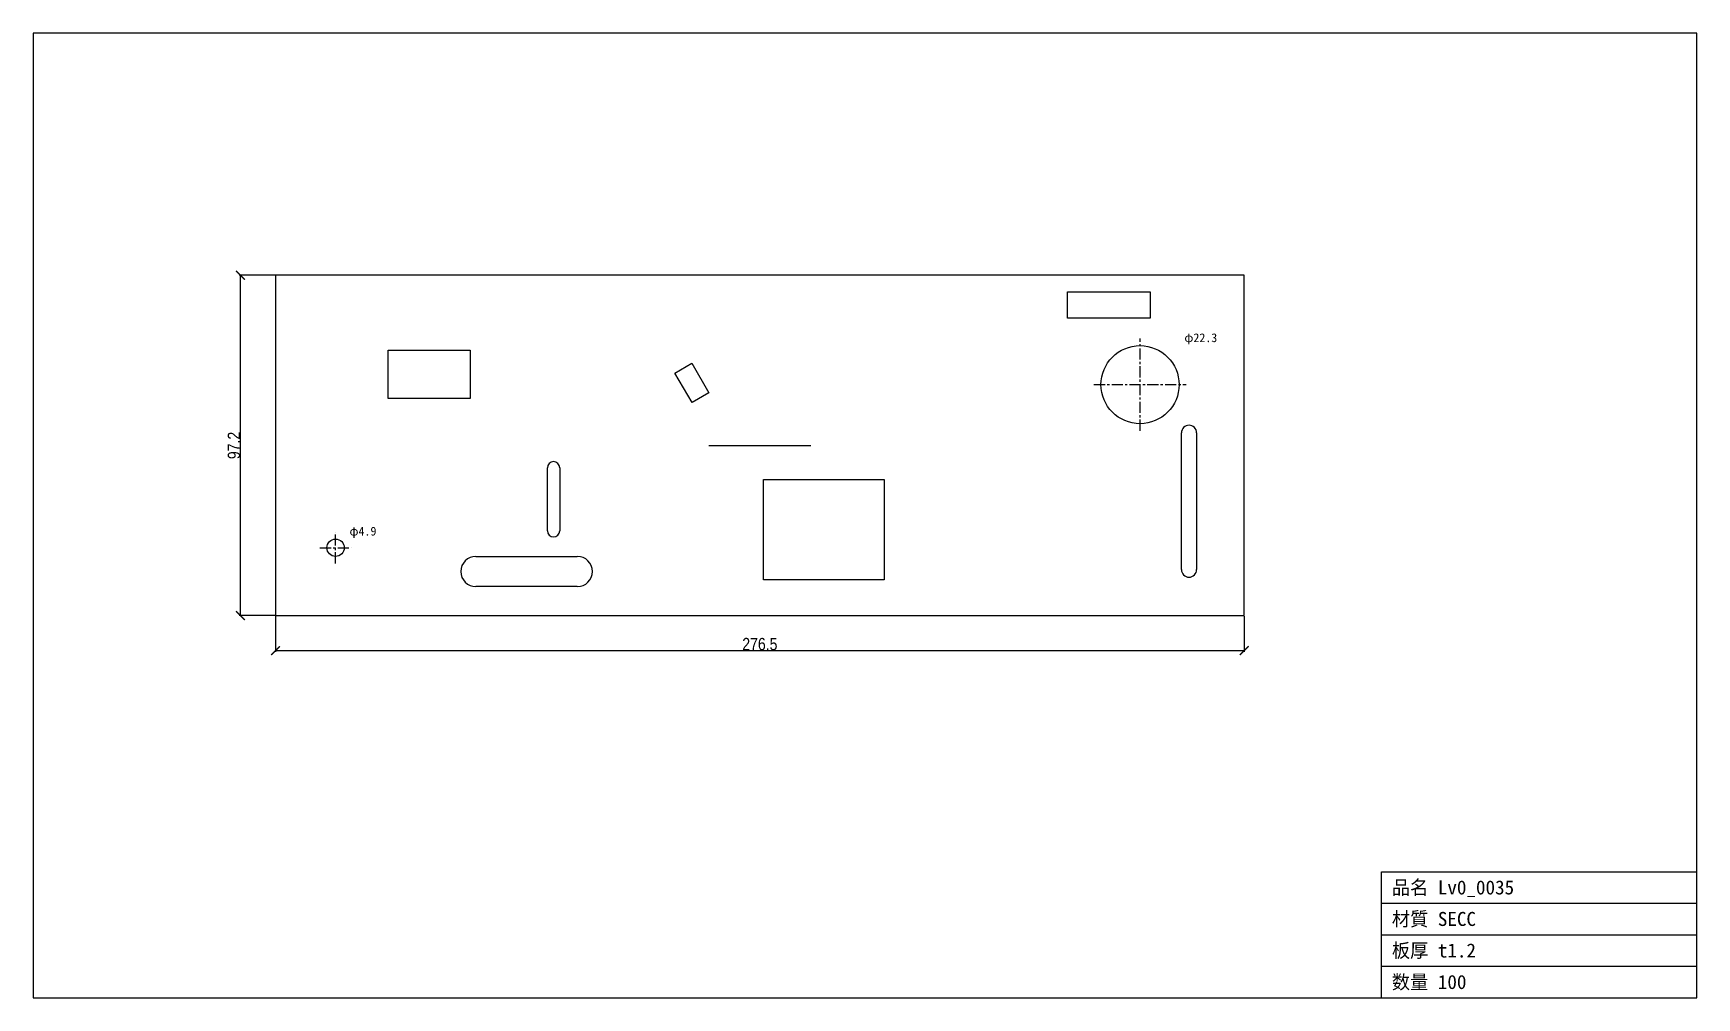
# Model space of a CAD drawing. Header units: millimetres. Extents: x -69 to 406, y -109 to 166.
import ezdxf

# ---------------------------------------------------------------- set-up
doc = ezdxf.new("R2010")
doc.units = ezdxf.units.MM
doc.linetypes.add('CENTER', pattern=[5.08, 3.175, -0.635, 0.635, -0.635])
for name, color, linetype in [('CENTER', 7, 'Continuous'), ('CUT', 7, 'Continuous'), ('DIM', 7, 'Continuous'), ('FRAME', 7, 'Continuous'), ('MARK', 7, 'Continuous'), ('TEXT', 7, 'Continuous')]:
    doc.layers.add(name, color=color, linetype=linetype)
doc.styles.add('OpenSansCondensed-Light', font='OpenSansCondensed-Light.ttf')
doc.dimstyles.new('EZDXF', dxfattribs={"dimtxt": 0.25, "dimasz": 0.175, "dimexe": 0.375, "dimexo": 0.125, "dimgap": 0.1, "dimtad": 1, "dimlfac": 100, "dimzin": 12, "dimdsep": 46, "dimtxsty": 'OpenSansCondensed-Light', "dimblk": 'ARCHTICK', "dimcen": 2.5, "dimazin": 3, "dimtfac": 0.5, "dimtmove": 2, "dimatfit": 3})

# ---------------------------------------------------------------- blocks, each defined once
blk = doc.blocks.new('_ARCHTICK')
at = {"color": 0, "linetype": 'BYBLOCK', "const_width": 0.15}
blk.add_lwpolyline([(-0.5, -0.5), (0.5, 0.5)], dxfattribs=at)

msp = doc.modelspace()

# ---------------------------------------------------------------- linework, layer by layer
at = {"layer": 'CENTER', "color": 1, "linetype": 'CENTER'}
for p, q in [((246.73, 52.79), (246.73, 79.1)), ((233.57, 65.95), (259.88, 65.95)), ((17.15, 14.92), (17.15, 23.86)), ((12.68, 19.39), (21.62, 19.39))]:
    msp.add_line(p, q, dxfattribs=at)
at = {"layer": 'CUT'}
for p, q in [((276.48, 97.18), (0, 97.18)), ((0, 97.18), (0, 0)), ((276.48, 0), (276.48, 97.18)), ((226.07, 84.9), (226.07, 92.42)), ((226.07, 92.42), (249.67, 92.42)), ((249.67, 92.42), (249.67, 84.9)), ((249.67, 84.9), (226.07, 84.9)), ((32.17, 61.99), (32.17, 75.82)), ((32.17, 75.82), (55.58, 75.82)), ((55.58, 75.82), (55.58, 61.99)), ((114, 69.27), (118.83, 72.06)), ((118.83, 72.06), (123.7, 63.61)), ((118.88, 60.83), (114, 69.27)), ((55.58, 61.99), (32.17, 61.99)), ((123.7, 63.61), (118.88, 60.83)), ((258.54, 13.14), (258.54, 52.18)), ((262.88, 52.18), (262.88, 13.14)), ((77.63, 24.21), (77.63, 42.22)), ((81.12, 42.22), (81.12, 24.21)), ((139.25, 10.24), (139.25, 38.87)), ((139.25, 38.87), (173.75, 38.87)), ((173.75, 38.87), (173.75, 10.24)), ((57.2, 16.91), (86.14, 16.91)), ((173.75, 10.24), (139.25, 10.24)), ((86.14, 8.29), (57.2, 8.29)), ((0, 0), (276.48, 0))]:
    msp.add_line(p, q, dxfattribs=at)
for centre, radius in [((246.73, 65.95), 11.15), ((17.15, 19.39), 2.47)]:
    msp.add_circle(centre, radius, dxfattribs=at)
for centre, radius, start, end in [((260.71, 52.18), 2.17, 0, 180), ((79.37, 42.22), 1.75, 0, 180), ((79.37, 24.21), 1.75, 180, 0), ((57.2, 12.6), 4.31, 90, -90), ((86.14, 12.6), 4.31, -90, 90), ((260.71, 13.14), 2.17, 180, 0)]:
    msp.add_arc(centre, radius, start, end, dxfattribs=at)
at = {"layer": 'FRAME'}
for p, q in [((405.6, 166.3), (-69.12, 166.3)), ((-69.12, 166.3), (-69.12, -109.12)), ((405.6, -109.12), (405.6, 166.3)), ((315.6, -109.12), (315.6, -73.12)), ((315.6, -73.12), (405.6, -73.12)), ((315.6, -82.12), (405.6, -82.12)), ((315.6, -91.12), (405.6, -91.12)), ((315.6, -100.12), (405.6, -100.12)), ((-69.12, -109.12), (405.6, -109.12))]:
    msp.add_line(p, q, dxfattribs=at)
at = {"layer": 'MARK'}
msp.add_line((123.67, 48.59), (152.82, 48.59), dxfattribs=at)

# ---------------------------------------------------------------- texts
at = {"layer": 'TEXT'}
for s, height, p in [('φ22.3', 2.5, (259.38, 78.1)), ('φ4.9', 2.5, (21.12, 22.86)), ('品名 Lv0_0035', 4, (318.6, -79.62)), ('材質 SECC', 4, (318.6, -88.62)), ('板厚 t1.2', 4, (318.6, -97.62)), ('数量 100', 4, (318.6, -106.62))]:
    msp.add_text(s, height=height, dxfattribs=at).set_placement(p)

# ---------------------------------------------------------------- dimensions: what is measured, and where the dimension line sits
at = {"layer": 'DIM'}
msp.add_linear_dim(base=(-10, 0), p1=(0, 0), p2=(0, 97.18), angle=90, dimstyle='EZDXF', override={"dimtxt": 3.5, "dimasz": 2.5, "dimdec": 1, "dimlfac": 1}, dxfattribs=at).render()
msp.add_linear_dim(base=(0, -10), p1=(0, 0), p2=(276.48, 0), dimstyle='EZDXF', override={"dimtxt": 3.5, "dimasz": 2.5, "dimdec": 1, "dimlfac": 1}, dxfattribs=at).render()

doc.saveas('drawing.dxf')
